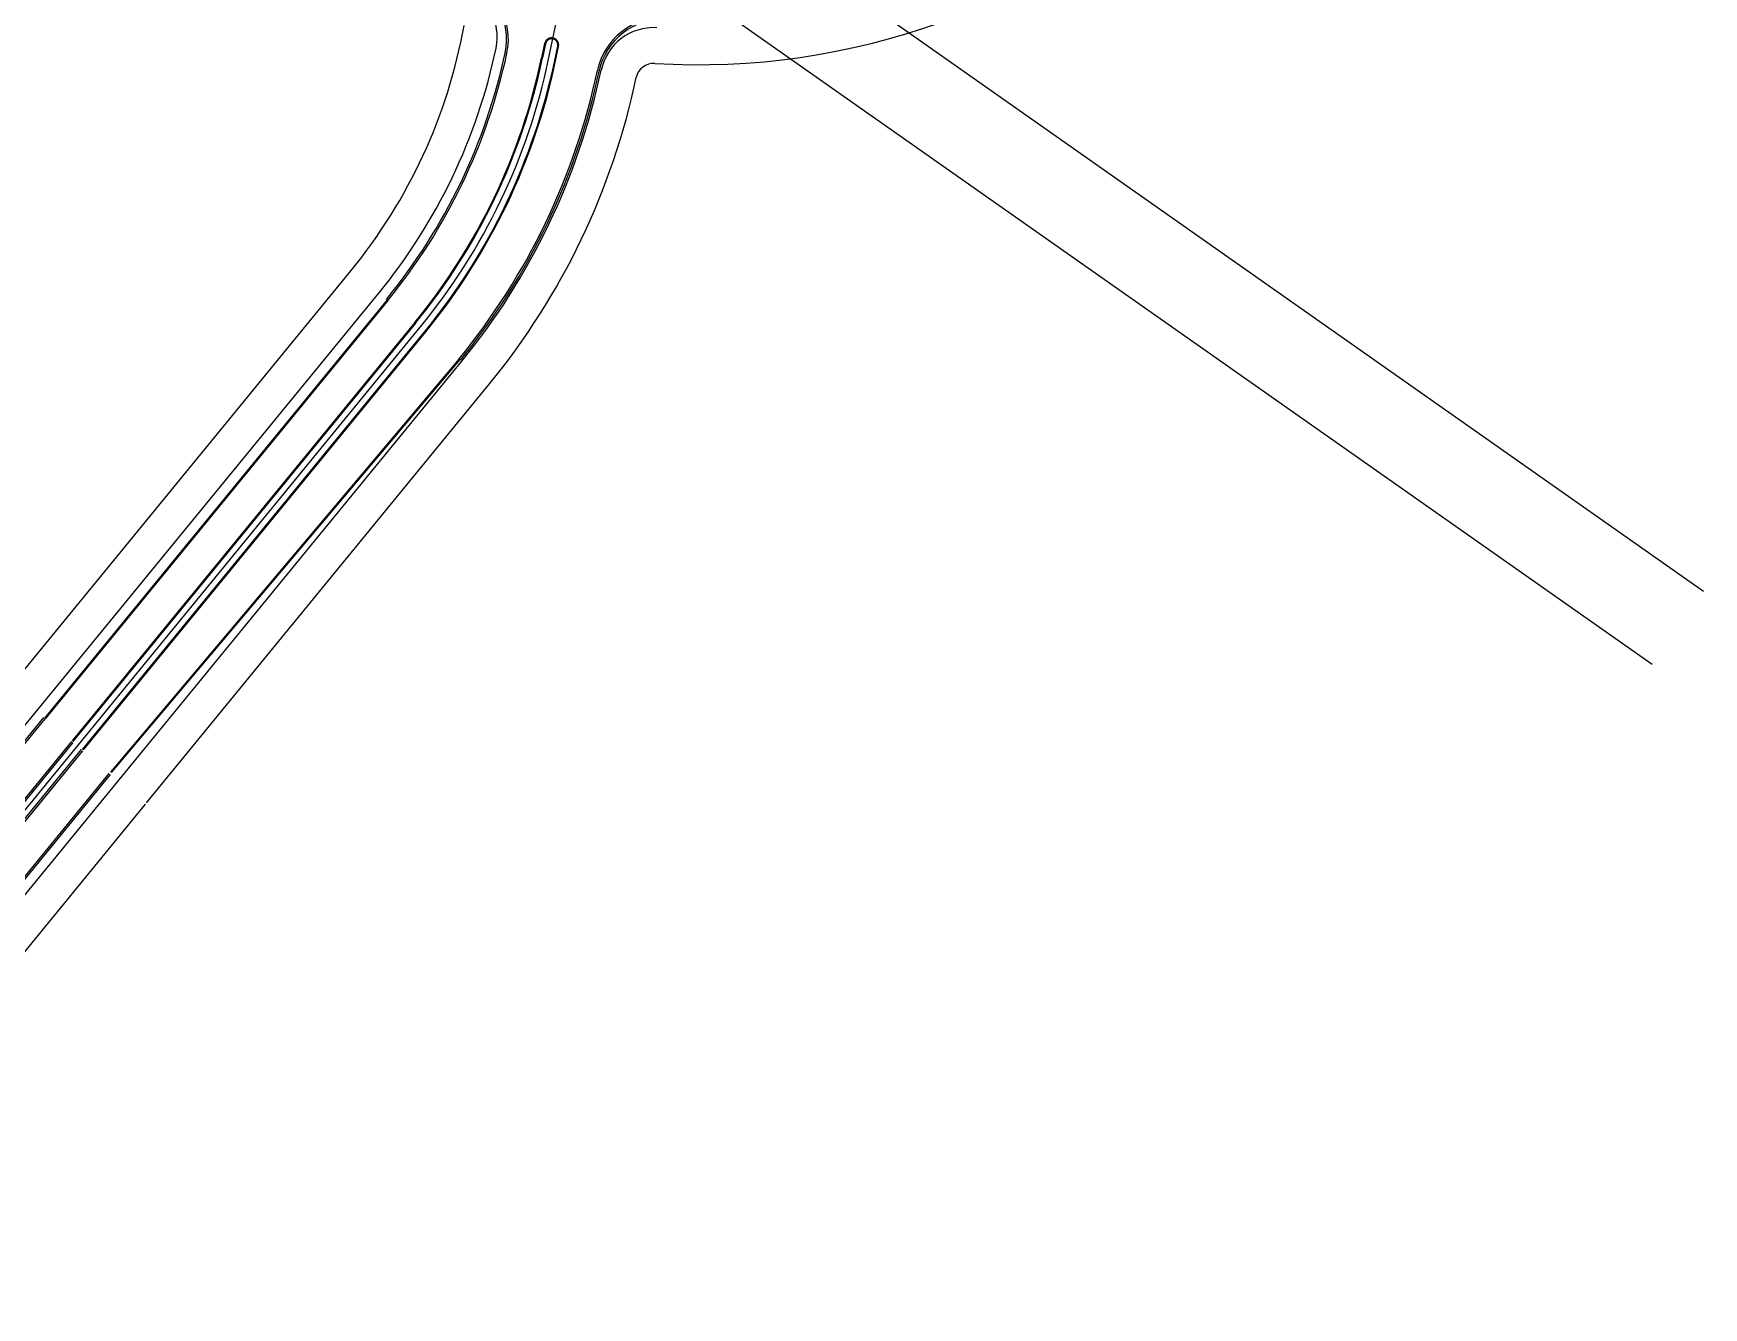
# Model space of a CAD drawing. Extents: x 5056 to 8489, y 7656 to 10510.
# Drawn here: x 7188 to 8121, y 8453 to 9165 of the extents above; entities that cross this region are included whole.
import ezdxf

# ---------------------------------------------------------------- set-up
doc = ezdxf.new("R2010")
doc.units = 0
for name, color, linetype in [('Ex Easements', 7, 'Continuous'), ('Ex Parcels', 7, 'Continuous'), ('Ex Roads', 7, 'Continuous')]:
    doc.layers.add(name, color=color, linetype=linetype)

msp = doc.modelspace()

# ---------------------------------------------------------------- linework, layer by layer
at = {"layer": 'Ex Easements'}
msp.add_line((7250.09, 8734.47), (7019.68, 8453.14), dxfattribs=at)
for points in [[(6914.44, 9768.37), (6996.76, 9704.84), (7207.75, 9538.17), (7280.2, 9476.6), (7505.36, 9286.42), (8121.13, 8853.6)], [(6869.65, 9740.07), (6965.95, 9665.46), (7176.06, 9499.49), (7247.88, 9438.45), (7474.8, 9246.79), (8092.37, 8812.69)], [(6521.26, 8924.34), (6971.02, 8551.55), (7365.11, 9032.74)], [(7250.79, 8735.3), (7442.5, 8969.38)]]:
    msp.add_lwpolyline(points, dxfattribs=at)
for centre, radius, start, end in [((7558.99, 9547.72), 400, 266.54143, 313.00595), ((7133.03, 9222.84), 300, 320.67936, 349.79154), ((7133.02, 9222.8), 400, 320.68745, 348.13062), ((7534.26, 9138.47), 10, 86.54143, 168.13062)]:
    msp.add_arc(centre, radius, start, end, dxfattribs=at)
at = {"layer": 'Ex Parcels'}
for p, q in [((6992.87, 8546.66), (7380.59, 9020.07)), ((7004.21, 8465.81), (7427.01, 8982.06))]:
    msp.add_line(p, q, dxfattribs=at)
for centre, radius, start, end in [((7416.82, 9163.15), 30, 348.12209, 69.71128), ((7534.26, 9138.47), 30, 86.54143, 168.13062), ((7133.03, 9222.84), 320, 320.67936, 348.12209), ((7133.03, 9222.84), 380, 320.67936, 348.12209)]:
    msp.add_arc(centre, radius, start, end, dxfattribs=at)
at = {"layer": 'Ex Roads'}
for p, q in [((7475.54, 9150.81), (7486.98, 9205.21)), ((7385.23, 9016.27), (7193.82, 8782.55)), ((7385.62, 9015.95), (7194.2, 8782.24)), ((6981, 8484.82), (7403.8, 9001.06)), ((6998.71, 8545.12), (7193.44, 8782.88)), ((7000.6, 8545.84), (7194.2, 8782.23)), ((7002.61, 8517.52), (7209.03, 8769.56)), ((7003.38, 8516.89), (7209.79, 8768.91)), ((7008.02, 8513.09), (7214.35, 8765.01)), ((7008.8, 8512.45), (7215.11, 8764.36)), ((7035.39, 8514.15), (7229.94, 8751.69)), ((7036.16, 8513.51), (7230.7, 8751.04))]:
    msp.add_line(p, q, dxfattribs=at)
for points in [[(7473.29, 9159.57), (7471.62, 9151.63)], [(7473.78, 9159.47), (7472.11, 9151.53)], [(7478.96, 9150.08), (7480.63, 9158.03)], [(7479.45, 9149.98), (7481.12, 9157.92)], [(7400.7, 9003.6), (7209.29, 8769.88)], [(7401.09, 9003.28), (7209.68, 8769.57)], [(7215.09, 8765.13), (7406.5, 8998.85)], [(7215.48, 8764.81), (7406.89, 8998.53)], [(7425.46, 8983.32), (7230.57, 8752.46)], [(7425.84, 8983), (7230.95, 8752.14)]]:
    msp.add_lwpolyline(points, dxfattribs=at)
for centre, radius, start, end in [((7415.56, 9162.03), 36.5, 347.84998, 69.60139), ((7415.56, 9162.03), 37.5, 347.84998, 69.60139), ((7539.5, 9136.68), 37.5, 87.28536, 168.0318), ((7539.5, 9136.68), 36.5, 87.28536, 168.0318), ((7477.21, 9158.75), 4, 348.12646, 168.12646), ((7477.21, 9158.75), 3.5, 348.12646, 168.12646), ((7133.01, 9222.86), 325.53, 320.67978, 347.95692), ((7133.01, 9222.86), 326.53, 320.67978, 347.84998), ((7133.03, 9222.84), 346, 320.67936, 348.12209), ((7133.03, 9222.84), 346.5, 320.67936, 348.12209), ((7133.03, 9222.84), 350, 320.67936, 348.12209), ((7133.03, 9222.84), 353.5, 320.67936, 348.12208), ((7133.03, 9222.84), 354, 320.67936, 348.12209), ((7133.03, 9222.85), 378, 320.67961, 348.0318), ((7133.03, 9222.85), 379, 320.67961, 348.12223)]:
    msp.add_arc(centre, radius, start, end, dxfattribs=at)

doc.saveas('drawing.dxf')
